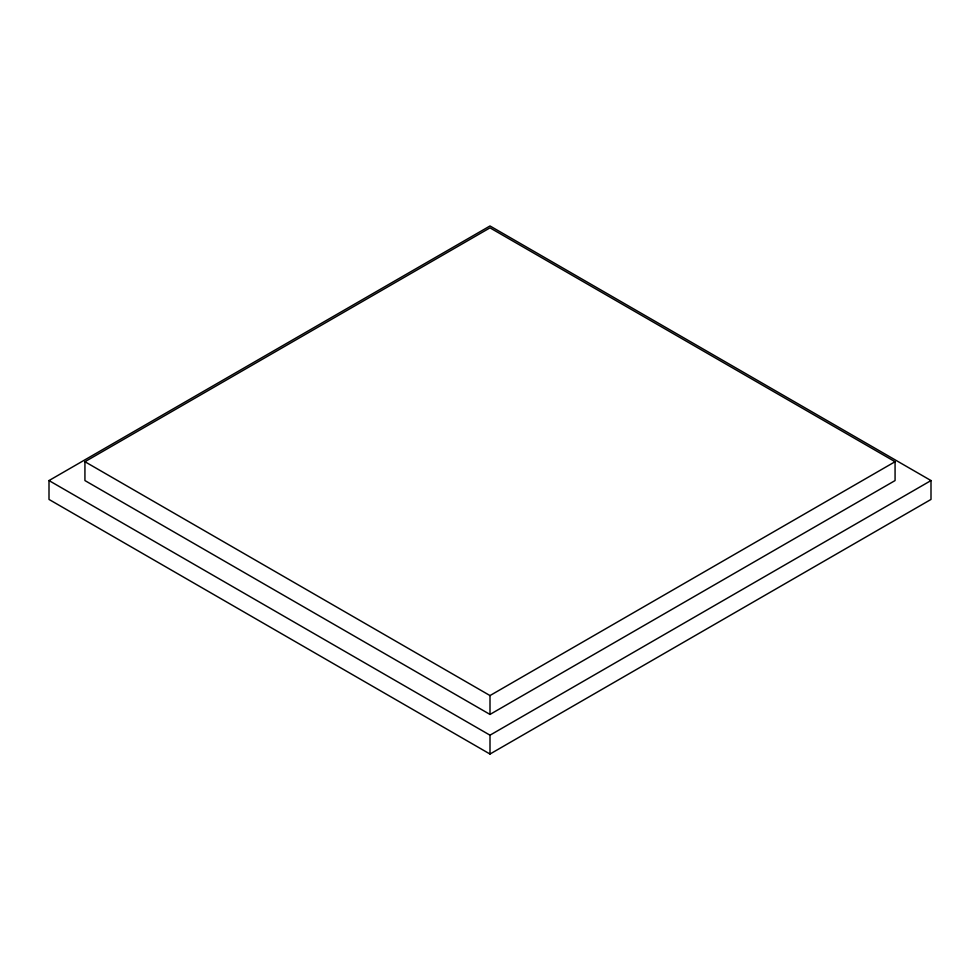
<?xml version="1.0" encoding="UTF-8"?>
<svg xmlns="http://www.w3.org/2000/svg" width="980" height="980" viewBox="0 0 980 980"><rect width="100%" height="100%" fill="white"/><g stroke="black" fill="none" stroke-linecap="round" stroke-linejoin="round"><path stroke-width="1.47" d="M49 480.568L490 225.964L931 480.568L931 499.433L490 754.037L49 499.433L49 480.568L490 735.184L931 480.568M84.929 461.715L490 227.85L895.071 461.715L895.071 480.568L490 714.432L84.929 480.568L84.929 461.715L490 695.567L895.071 461.715M490 695.567L490 714.432M490 735.184L490 754.037"/></g></svg>
